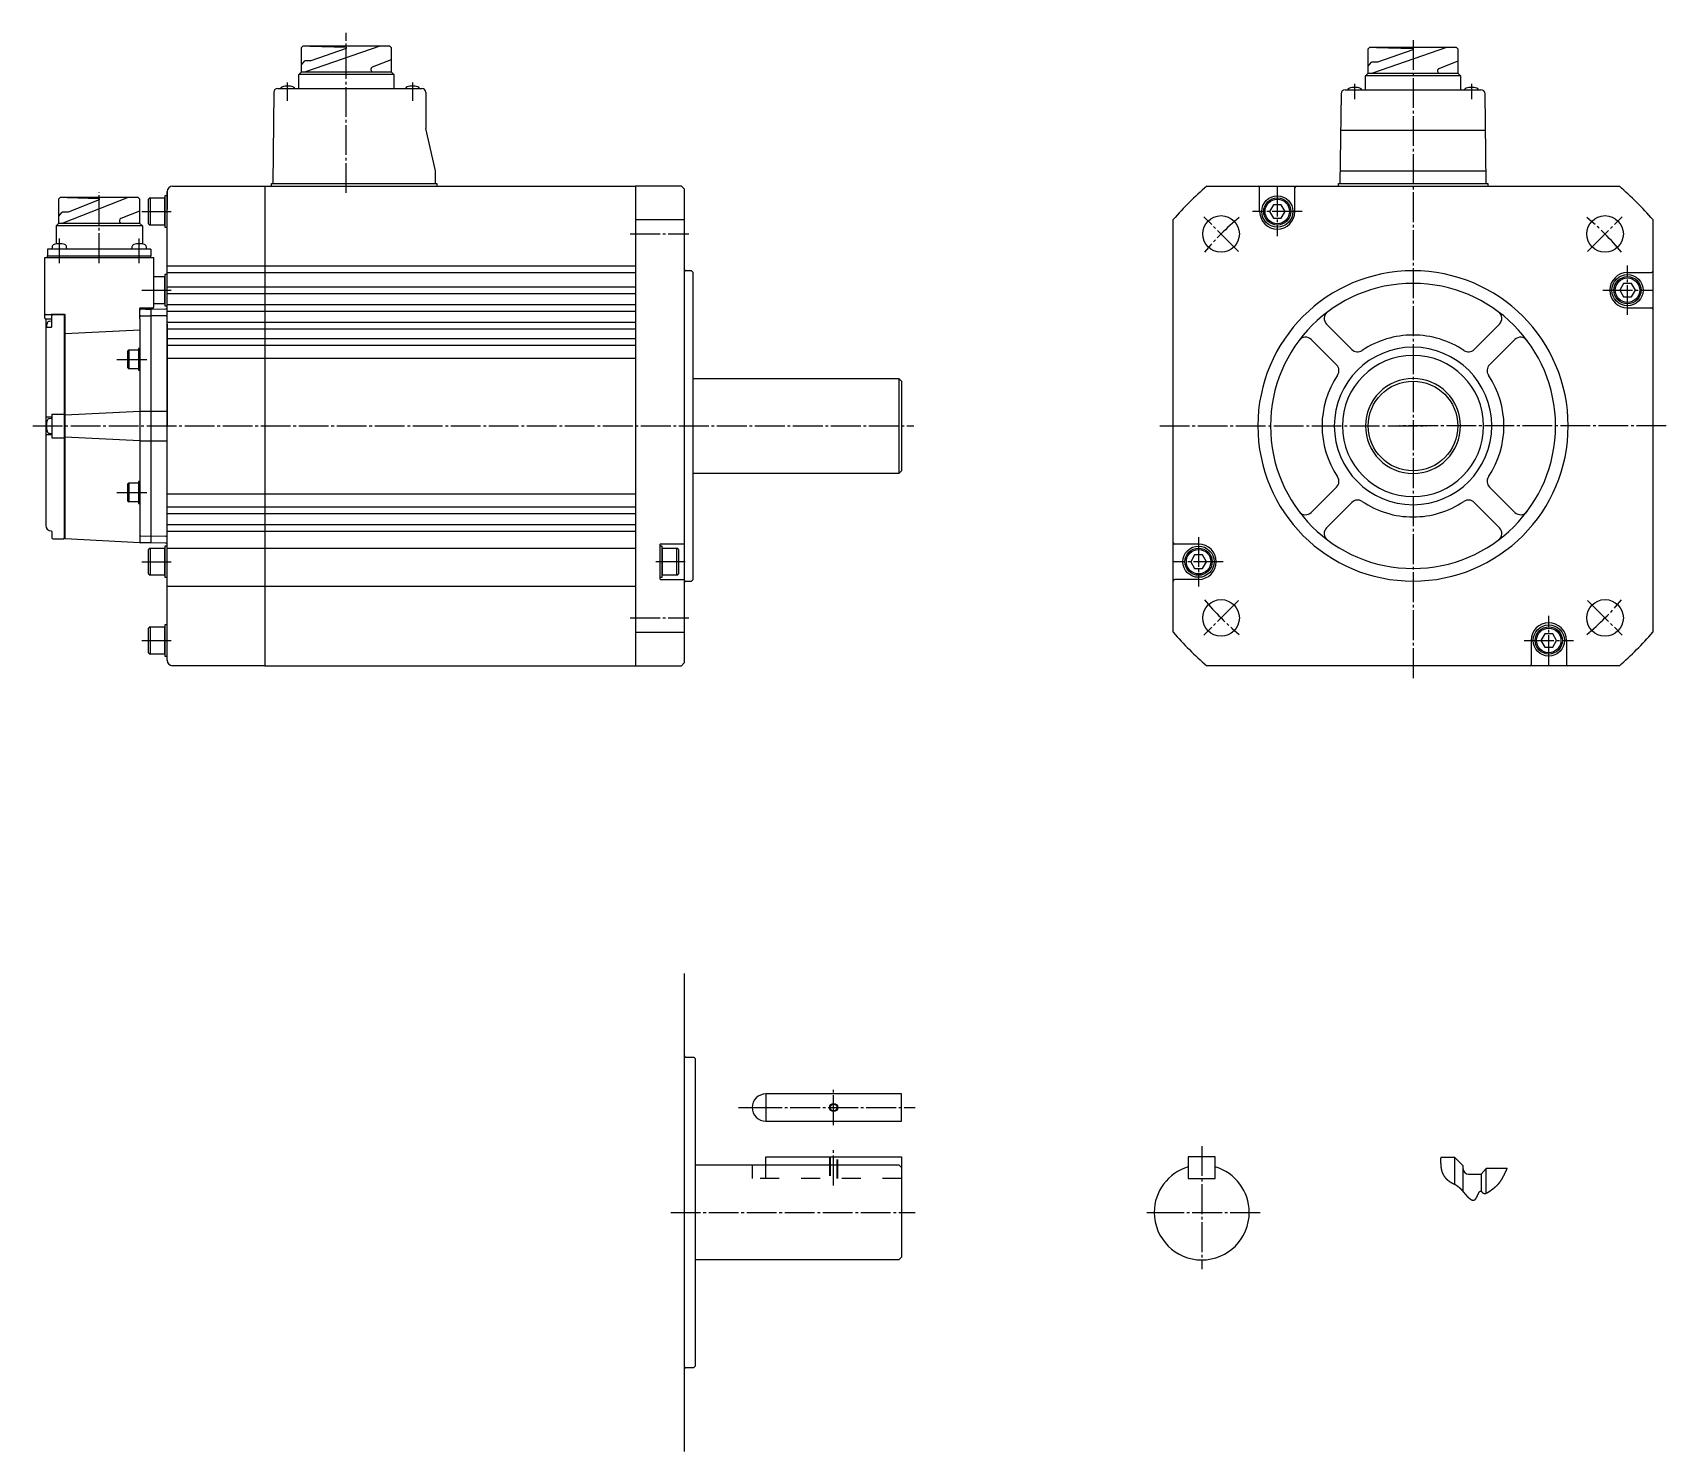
# Model space of a CAD drawing. Extents: x -435 to 485, y -233 to 290.
# Drawn here: x -117 to 485, y -233 to 290 of the extents above; entities that cross this region are included whole.
import ezdxf

# ---------------------------------------------------------------- set-up
doc = ezdxf.new("R2010")
doc.units = 0
doc.linetypes.add('DASH_CENTER', pattern=[14, 11, -1, 1, -1])
doc.linetypes.add('DASHED', pattern=[15, 7, -8])
doc.layers.get('0').update_dxf_attribs({"linetype": 'CONTINUOUS'})

msp = doc.modelspace()

# ---------------------------------------------------------------- linework, layer by layer
at = {"color": 1, "linetype": 'DASH_CENTER'}
for p, q in [((-1.7, 230.87), (-1.7, 289.92)), ((391.21, 287.18), (391.21, 51.77)), ((-23.3, 264.85), (-23.3, 271.61)), ((22.7, 271.61), (22.7, 264.85)), ((369.72, 265.37), (369.72, 271.11)), ((412.72, 271.11), (412.72, 265.37)), ((-92.7, 205.07), (-92.7, 231.21)), ((341.22, 233.17), (341.22, 214.97)), ((-77.01, 224.07), (-66.21, 224.07)), ((350.32, 224.07), (332.12, 224.07)), ((326.96, 209.32), (314.14, 222.14)), ((455.47, 209.32), (468.29, 222.14)), ((-107.38, 205.07), (-107.38, 214.16)), ((-78.02, 205.07), (-78.02, 214.16)), ((102.86, 215.78), (124.42, 215.78)), ((470.21, 185.97), (470.21, 204.17)), ((-77.01, 195.07), (-66.21, 195.07)), ((461.11, 195.07), (479.31, 195.07)), ((-86.2, 169.57), (-74.7, 169.57)), ((-117.22, 145.07), (207.39, 145.07)), ((-112.95, 145.07), (-109.09, 145.07)), ((297.92, 145.07), (396.22, 145.07)), ((484.51, 145.07), (386.21, 145.07)), ((-86.2, 120.57), (-74.7, 120.57)), ((312.22, 104.17), (312.22, 85.97)), ((-77.01, 95.07), (-66.21, 95.07)), ((123.1, 95.07), (112.3, 95.07)), ((321.32, 95.07), (303.12, 95.07)), ((326.96, 80.82), (314.14, 67.99)), ((455.47, 80.82), (468.29, 67.99)), ((102.86, 74.36), (124.42, 74.36)), ((441.21, 56.97), (441.21, 75.17)), ((-77.01, 66.07), (-66.21, 66.07)), ((432.11, 66.07), (450.31, 66.07)), ((177.8, -112.4), (177.8, -99.3)), ((142.8, -105.96), (147.8, -105.96)), ((147.8, -105.96), (207.8, -105.96)), ((313.39, -120.17), (313.39, -162.08)), ((177.8, -134.68), (177.8, -121.58)), ((117.8, -144.58), (207.8, -144.58)), ((293.14, -144.58), (295.89, -144.58)), ((295.89, -144.58), (330.89, -144.58)), ((330.89, -144.58), (334.95, -144.58)), ((313.39, -162.08), (313.39, -165.43))]:
    msp.add_line(p, q, dxfattribs=at)
at = {"color": 7, "linetype": 'CONTINUOUS'}
for p, q in [((-18.2, 284.41), (-17.7, 284.91)), ((-18.2, 275.47), (-18.2, 284.41)), ((14.29, 284.92), (-17.7, 284.92)), ((10.63, 284.91), (-16.68, 275.47)), ((-15.17, 284.91), (-1.76, 284.53)), ((-1.76, 284.05), (-14.76, 279.57)), ((-1.76, 284.53), (-1.76, 284.05)), ((14.79, 284.41), (14.29, 284.91)), ((14.79, 284.41), (14.79, 275.47)), ((374.72, 283.92), (375.22, 284.42)), ((374.72, 274.98), (374.72, 283.92)), ((407.21, 284.42), (375.22, 284.42)), ((407.21, 284.42), (375.23, 284.42)), ((403.54, 284.42), (376.24, 274.98)), ((377.74, 284.42), (391.16, 284.03)), ((391.16, 283.56), (378.15, 279.07)), ((391.16, 284.03), (391.16, 283.56)), ((407.71, 283.92), (407.21, 284.42)), ((407.71, 283.92), (407.71, 274.98)), ((-18.2, 278.07), (-16.94, 279.57)), ((-14.76, 279.57), (-16.94, 279.57)), ((14.79, 279.89), (7.83, 277.16)), ((374.72, 277.57), (375.97, 279.07)), ((378.15, 279.07), (375.97, 279.07)), ((407.71, 279.4), (400.75, 276.66)), ((-19.23, 269.37), (-19.2, 274.47)), ((-19.2, 274.47), (-18.2, 275.47)), ((15.79, 274.47), (-19.2, 274.47)), ((-18.2, 275.47), (8.11, 275.47)), ((7.36, 276.46), (7.36, 276.22)), ((8.11, 275.47), (14.79, 275.47)), ((14.79, 275.47), (15.79, 274.47)), ((14.79, 275.47), (15.79, 274.47)), ((15.79, 274.47), (15.83, 269.37)), ((373.69, 268.87), (373.72, 273.98)), ((373.72, 273.98), (374.72, 274.98)), ((408.71, 273.98), (373.72, 273.98)), ((374.72, 274.98), (401.03, 274.98)), ((400.28, 275.97), (400.28, 275.73)), ((401.03, 274.98), (407.71, 274.98)), ((407.71, 274.98), (408.71, 273.98)), ((407.71, 274.98), (408.71, 273.98)), ((408.71, 273.98), (408.74, 268.87)), ((-28.42, 267.89), (-28.8, 234.37)), ((-26.92, 269.37), (-1.7, 269.37)), ((-1.7, 269.37), (26.1, 269.37)), ((27.6, 267.87), (27.6, 254.57)), ((364.69, 267.39), (364.22, 234.37)), ((366.19, 268.87), (391.21, 268.87)), ((391.21, 268.87), (416.24, 268.87)), ((418.21, 234.37), (417.74, 267.39)), ((31.1, 239.07), (27.6, 254.57)), ((364.5, 254.07), (391.21, 254.07)), ((391.21, 254.07), (417.93, 254.07)), ((31.1, 234.37), (31.1, 239.07)), ((364.29, 239.07), (391.21, 239.07)), ((391.21, 239.07), (418.14, 239.07)), ((-107.58, 228.71), (-107.08, 229.21)), ((-107.58, 219.77), (-107.58, 228.71)), ((-92.7, 229.21), (-107.08, 229.21)), ((-82, 229.21), (-106.06, 219.77)), ((-104.55, 229.21), (-92.7, 228.82)), ((-78.33, 229.21), (-92.7, 229.21)), ((-92.7, 228.82), (-92.7, 228.35)), ((-92.7, 228.35), (-92.7, 228.82)), ((-78.33, 229.21), (-77.83, 228.71)), ((-77.83, 228.71), (-77.83, 219.77)), ((-74, 229.07), (-74.5, 228.57)), ((-74, 229.07), (-74, 219.07)), ((-74, 229.07), (-68.5, 229.07)), ((-68.5, 229.82), (-68.5, 218.32)), ((-67.7, 229.82), (-68.5, 229.82)), ((-68.5, 224.07), (-68.5, 229.07)), ((-67.7, 145.07), (-67.7, 231.37)), ((-67.7, 231.37), (-67.7, 224.74)), ((-65.7, 233.37), (-31.7, 233.37)), ((-31.7, 233.37), (-31.7, 56.77)), ((-31.7, 233.37), (104.8, 233.37)), ((-29.3, 233.37), (-29.3, 234.37)), ((-29.26, 234.37), (31.6, 234.37)), ((31.6, 234.37), (31.6, 233.37)), ((31.6, 234.37), (31.6, 233.37)), ((121.8, 233.37), (104.8, 233.37)), ((104.8, 233.37), (104.8, 56.77)), ((122.8, 232.37), (121.8, 233.37)), ((122.8, 232.37), (122.8, 145.07)), ((122.8, 232.37), (122.8, 225.17)), ((315.22, 233.37), (391.21, 233.37)), ((334.72, 224.07), (334.72, 232.87)), ((347.72, 224.07), (347.72, 232.87)), ((363.72, 234.37), (391.21, 234.37)), ((363.72, 233.37), (363.72, 234.37)), ((391.21, 233.37), (467.21, 233.37)), ((391.21, 234.37), (418.72, 234.37)), ((418.72, 234.37), (418.72, 233.37)), ((-107.58, 222.36), (-106.32, 223.86)), ((-104.14, 223.86), (-106.32, 223.86)), ((-92.7, 228.35), (-104.14, 223.86)), ((-77.83, 224.19), (-84.79, 221.45)), ((-74.5, 219.57), (-74.5, 228.57)), ((-68.5, 219.07), (-68.5, 224.07)), ((339.77, 226.57), (338.33, 224.07)), ((338.33, 224.07), (339.77, 221.57)), ((342.66, 226.57), (339.77, 226.57)), ((344.1, 224.07), (342.66, 226.57)), ((342.66, 221.57), (344.1, 224.07)), ((-108.58, 218.77), (-107.58, 219.77)), ((-92.7, 218.77), (-108.58, 218.77)), ((-108.58, 218.77), (-108.58, 212.05)), ((-107.58, 219.77), (-92.7, 219.77)), ((-92.7, 219.77), (-77.83, 219.77)), ((-76.83, 218.77), (-92.7, 218.77)), ((-85.27, 220.76), (-85.27, 220.52)), ((-77.83, 219.77), (-76.83, 218.77)), ((-76.83, 218.77), (-76.83, 212.05)), ((-74.5, 219.57), (-74, 219.07)), ((-68.5, 219.07), (-74, 219.07)), ((-68.5, 218.32), (-67.7, 218.32)), ((104.8, 221.06), (122.8, 221.06)), ((302.92, 69.07), (302.92, 221.06)), ((339.77, 221.57), (342.66, 221.57)), ((479.51, 221.06), (479.51, 69.07)), ((-110.06, 211), (-110.13, 210.16)), ((-104.63, 210.16), (-104.71, 211)), ((-80.7, 211), (-80.77, 210.16)), ((-75.27, 210.16), (-75.35, 211)), ((-112.7, 207.07), (-72.7, 207.07)), ((-112.7, 186.34), (-112.7, 207.07)), ((-111.75, 210.16), (-111.75, 207.77)), ((-73.65, 210.16), (-111.75, 210.16)), ((-111.75, 207.77), (-73.65, 207.77)), ((-111.7, 207.07), (-111.7, 207.77)), ((-73.7, 207.07), (-73.7, 207.77)), ((-73.65, 210.16), (-73.65, 207.77)), ((-72.7, 207.07), (-72.7, 188.77)), ((-72.7, 200.07), (-68.5, 200.07)), ((-67.7, 200.82), (-68.5, 200.82)), ((-68.5, 200.82), (-68.5, 189.32)), ((-68.5, 195.07), (-68.5, 200.07)), ((-67.7, 204.07), (104.8, 204.07)), ((-67.7, 201.57), (104.8, 201.57)), ((125.5, 202.22), (123.3, 202.22)), ((126, 201.72), (125.5, 202.22)), ((126, 201.72), (126, 197.57)), ((470.21, 201.57), (479.01, 201.57)), ((-68.5, 190.07), (-68.5, 195.07)), ((-67.7, 196.32), (104.8, 196.32)), ((-67.7, 193.82), (104.8, 193.82)), ((126, 197.57), (126, 88.42)), ((468.77, 197.57), (467.33, 195.07)), ((467.33, 195.07), (468.77, 192.57)), ((471.66, 197.57), (468.77, 197.57)), ((468.77, 192.57), (471.66, 192.57)), ((473.1, 195.07), (471.66, 197.57)), ((471.66, 192.57), (473.1, 195.07)), ((-77.9, 188.07), (-77.9, 184.77)), ((-77.7, 184.57), (-77.7, 187.77)), ((-77.4, 188.57), (-72.9, 188.57)), ((-75.7, 188.1), (-77.4, 188.07)), ((-75.7, 188.1), (-73.7, 188.07)), ((-73.7, 188.08), (-68.19, 188.17)), ((-73.7, 188.08), (-73.7, 102.06)), ((-68.5, 190.07), (-72.7, 190.07)), ((-68.5, 189.32), (-67.7, 189.32)), ((-67.7, 189.82), (104.8, 189.82)), ((-67.7, 101.46), (-67.7, 188.67)), ((-67.7, 187.32), (104.8, 187.32)), ((470.21, 188.57), (479.01, 188.57)), ((-112.7, 184.77), (-112.7, 186.34)), ((-112.5, 186.14), (-105.4, 186.14)), ((-112.5, 184.57), (-110.26, 184.57)), ((-112.4, 184.31), (-112.4, 181.19)), ((-112.4, 181.19), (-112.4, 179.39)), ((-112.2, 184.51), (-110.4, 184.51)), ((-110.4, 181.39), (-112.2, 181.39)), ((-110.2, 183.66), (-111.05, 183.59)), ((-105.6, 186.14), (-110.4, 186.14)), ((-110.4, 184.51), (-110.4, 184.51)), ((-110.4, 181.39), (-110.4, 181.39)), ((-110.2, 184.71), (-110.2, 185.64)), ((-110.2, 181.59), (-110.2, 184.71)), ((-105.6, 186.14), (-105.6, 103.87)), ((-105.2, 103.47), (-105.2, 185.94)), ((-105.2, 179.13), (-77.7, 180.53)), ((-77.7, 184.57), (-77.7, 102.07)), ((-77.41, 185.57), (-75.7, 185.6)), ((-75.7, 185.6), (-73.7, 185.57)), ((-68.19, 185.67), (-73.7, 185.58)), ((-67.7, 183.32), (104.8, 183.32)), ((-67.7, 182.57), (-67.7, 145.07)), ((-67.7, 180.82), (104.8, 180.82)), ((368.71, 173.23), (359.39, 182.55)), ((423.03, 182.54), (413.72, 173.23)), ((-112.4, 179.39), (-112.4, 148.52)), ((-67.7, 177.32), (104.8, 177.32)), ((-67.7, 174.82), (104.8, 174.82)), ((363.06, 167.57), (353.74, 176.89)), ((419.37, 167.57), (428.71, 176.9)), ((-81.85, 173.07), (-82.2, 172.72)), ((-82.2, 166.42), (-82.2, 172.72)), ((-81.85, 173.07), (-78.2, 173.07)), ((-81.85, 173.07), (-81.85, 166.07)), ((-77.7, 173.57), (-78.2, 173.57)), ((-78.2, 173.57), (-78.2, 165.57)), ((-67.7, 170.07), (104.8, 170.07)), ((-82.2, 166.42), (-81.85, 166.07)), ((-78.2, 166.07), (-81.85, 166.07)), ((-78.2, 165.57), (-77.7, 165.57)), ((126, 162.57), (137.8, 162.57)), ((137.8, 162.57), (201.8, 162.57)), ((202.8, 161.57), (201.8, 162.57)), ((201.8, 162.57), (201.8, 127.57)), ((202.8, 161.57), (202.8, 157.57)), ((202.8, 157.57), (202.8, 145.07)), ((-105.2, 149.17), (-77.7, 150.57)), ((-77.7, 150.57), (-73.7, 150.57)), ((-73.7, 150.57), (-67.7, 150.57)), ((-112.4, 148.32), (-112.4, 141.82)), ((-110.4, 148.32), (-112.2, 148.32)), ((-110.2, 147.82), (-111.05, 147.75)), ((-110.4, 148.32), (-110.44, 148.32)), ((-110.2, 149.47), (-105.6, 149.47)), ((-110.2, 149.47), (-110.2, 140.67)), ((-67.7, 58.77), (-67.7, 145.07)), ((122.8, 145.07), (122.8, 57.77)), ((202.8, 145.07), (202.8, 132.57)), ((-112.4, 141.62), (-112.4, 108.4)), ((-110.44, 141.81), (-112.2, 141.82)), ((-111.05, 142.4), (-110.2, 142.32)), ((-110.44, 141.81), (-110.4, 141.81)), ((-110.2, 140.67), (-105.6, 140.67)), ((-77.7, 139.57), (-105.2, 140.96)), ((-77.7, 139.57), (-73.7, 139.57)), ((-73.7, 139.57), (-67.7, 139.57)), ((202.8, 132.57), (202.8, 128.57)), ((137.8, 127.57), (126, 127.57)), ((201.8, 127.57), (137.8, 127.57)), ((201.8, 127.57), (202.8, 128.57)), ((-81.85, 124.07), (-82.2, 123.72)), ((-82.2, 117.42), (-82.2, 123.72)), ((-81.85, 124.07), (-81.85, 117.07)), ((-81.85, 124.07), (-78.2, 124.07)), ((-78.2, 124.57), (-78.2, 116.57)), ((-77.7, 124.57), (-78.2, 124.57)), ((363.06, 122.57), (353.72, 113.23)), ((419.37, 122.57), (428.69, 113.25)), ((-82.2, 117.42), (-81.85, 117.07)), ((-78.2, 117.07), (-81.85, 117.07)), ((-78.2, 116.57), (-77.7, 116.57)), ((-67.7, 120.07), (104.8, 120.07)), ((-67.7, 115.32), (104.8, 115.32)), ((359.4, 107.6), (368.71, 116.91)), ((413.72, 116.91), (423.04, 107.59)), ((-67.7, 112.82), (104.8, 112.82)), ((-67.7, 108.82), (104.8, 108.82)), ((-110.4, 106.4), (-110.44, 106.4)), ((-110.2, 106.2), (-110.2, 103.97)), ((-109.7, 103.47), (-105.6, 103.47)), ((-105.6, 103.47), (-105.6, 103.87)), ((-105.6, 103.87), (-105.2, 103.87)), ((-105.6, 103.47), (-105.6, 103.87)), ((-77.7, 102.07), (-105.2, 103.47)), ((-77.41, 104.56), (-75.7, 104.53)), ((-75.7, 104.53), (-73.7, 104.57)), ((-73.7, 104.56), (-68.19, 104.46)), ((-67.7, 106.32), (104.8, 106.32)), ((-75.7, 102.03), (-77.41, 102.06)), ((-73.7, 102.07), (-75.7, 102.03)), ((-74, 100.07), (-74.5, 99.57)), ((-74.5, 90.57), (-74.5, 99.57)), ((-74, 100.07), (-68.5, 100.07)), ((-74, 100.07), (-74, 90.07)), ((-68.19, 101.96), (-73.7, 102.06)), ((-67.7, 100.82), (-68.5, 100.82)), ((-68.5, 100.82), (-68.5, 89.32)), ((-68.5, 95.07), (-68.5, 100.07)), ((-67.7, 100.07), (104.8, 100.07)), ((113.8, 101.37), (113.8, 88.77)), ((114.6, 100.82), (113.8, 100.82)), ((122.8, 101.57), (114, 101.57)), ((114.6, 89.32), (114.6, 100.82)), ((114.6, 100.07), (120.1, 100.07)), ((114.6, 100.07), (114.6, 95.07)), ((120.6, 99.57), (120.1, 100.07)), ((120.1, 90.07), (120.1, 100.07)), ((120.6, 99.57), (120.6, 90.57)), ((312.22, 101.57), (303.42, 101.57)), ((310.77, 97.57), (309.33, 95.07)), ((313.66, 97.57), (310.77, 97.57)), ((315.1, 95.07), (313.66, 97.57)), ((-74.5, 90.57), (-74, 90.07)), ((-68.5, 90.07), (-68.5, 95.07)), ((114.6, 95.07), (114.6, 90.07)), ((120.1, 90.07), (120.6, 90.57)), ((309.33, 95.07), (310.77, 92.57)), ((310.77, 92.57), (313.66, 92.57)), ((313.66, 92.57), (315.1, 95.07)), ((-68.5, 90.07), (-74, 90.07)), ((-68.5, 89.32), (-67.7, 89.32)), ((-67.7, 86.07), (104.8, 86.07)), ((113.8, 89.32), (114.6, 89.32)), ((114, 88.57), (122.8, 88.57)), ((120.1, 90.07), (114.6, 90.07)), ((123.3, 87.92), (125.5, 87.92)), ((125.5, 87.92), (126, 88.42)), ((312.22, 88.57), (303.42, 88.57)), ((-74, 71.07), (-74.5, 70.57)), ((-74.5, 61.57), (-74.5, 70.57)), ((-74, 71.07), (-74, 61.07)), ((-74, 71.07), (-68.5, 71.07)), ((-68.5, 71.82), (-68.5, 60.32)), ((-67.7, 71.82), (-68.5, 71.82)), ((-68.5, 66.07), (-68.5, 71.07)), ((104.8, 69.07), (122.8, 69.07)), ((439.77, 68.57), (438.33, 66.07)), ((442.66, 68.57), (439.77, 68.57)), ((444.1, 66.07), (442.66, 68.57)), ((-74.5, 61.57), (-74, 61.07)), ((-68.5, 61.07), (-74, 61.07)), ((-68.5, 61.07), (-68.5, 66.07)), ((-68.5, 60.32), (-67.7, 60.32)), ((122.8, 64.96), (122.8, 57.77)), ((434.71, 66.07), (434.71, 57.27)), ((438.33, 66.07), (439.77, 63.57)), ((439.77, 63.57), (442.66, 63.57)), ((442.66, 63.57), (444.1, 66.07)), ((447.71, 66.07), (447.71, 57.27)), ((-31.7, 56.77), (-65.7, 56.77)), ((-31.7, 56.77), (104.8, 56.77)), ((104.8, 56.77), (121.8, 56.77)), ((121.8, 56.77), (122.8, 57.77)), ((391.21, 56.77), (315.22, 56.77)), ((467.21, 56.77), (391.21, 56.77)), ((418.21, 56.77), (391.21, 56.77)), ((122.8, -56.58), (122.8, -86.93)), ((122.8, -86.93), (122.8, -202.23)), ((123.3, -87.43), (126.3, -87.43)), ((126.8, -87.93), (126.3, -87.43)), ((126.8, -87.93), (126.8, -127.08)), ((152.8, -100.96), (152.8, -110.96)), ((202.8, -100.96), (152.8, -100.96)), ((202.8, -110.96), (202.8, -100.96)), ((152.8, -110.96), (202.8, -110.96)), ((152.8, -124.08), (176.3, -124.08)), ((152.8, -127.08), (152.8, -124.08)), ((176.3, -124.08), (176.55, -124.08)), ((176.55, -124.08), (179.05, -124.08)), ((179.05, -124.08), (179.3, -124.08)), ((179.3, -124.08), (202.8, -124.08)), ((202.8, -124.08), (202.8, -128.29)), ((308.39, -124.08), (308.39, -127.8)), ((318.39, -124.08), (308.39, -124.08)), ((318.39, -127.8), (318.39, -124.08)), ((406.57, -124.41), (401.4, -124.41)), ((406.57, -124.41), (409.69, -127.41)), ((406.57, -134.21), (406.57, -124.41)), ((126.8, -127.08), (147.8, -127.08)), ((126.8, -127.08), (126.8, -162.08)), ((147.8, -127.08), (152.8, -127.08)), ((152.8, -127.08), (201.8, -127.08)), ((201.8, -127.08), (202.8, -128.08)), ((202.8, -128.08), (202.8, -128.29)), ((202.8, -128.29), (202.8, -132.08)), ((202.8, -132.08), (202.8, -161.08)), ((308.39, -127.8), (308.39, -132.08)), ((308.39, -132.08), (318.39, -132.08)), ((318.39, -132.08), (318.39, -127.8)), ((409.69, -136.95), (409.69, -127.41)), ((411.69, -130.48), (416.34, -130.48)), ((416.34, -130.48), (418.2, -128.44)), ((416.34, -130.48), (416.34, -136.8)), ((425.87, -128.44), (418.2, -128.44)), ((418.2, -137.48), (418.2, -128.44)), ((201.8, -162.08), (126.8, -162.08)), ((126.8, -162.08), (126.8, -201.23)), ((202.8, -161.08), (201.8, -162.08)), ((122.8, -202.23), (122.8, -232.58)), ((123.3, -201.73), (126.3, -201.73)), ((126.8, -201.23), (126.3, -201.73))]:
    msp.add_line(p, q, dxfattribs=at)
at = {"color": 2, "linetype": 'DASHED'}
for p, q in [((176.3, -124.08), (176.3, -132.08)), ((179.3, -132.08), (179.3, -124.08)), ((147.8, -127.08), (147.8, -132.08)), ((202.8, -132.08), (147.8, -132.08))]:
    msp.add_line(p, q, dxfattribs=at)
at = {"color": 7, "linetype": 'DASHED'}
for p, q in [((176.55, -124.08), (176.55, -132.08)), ((179.05, -132.08), (179.05, -124.08)), ((152.8, -132.08), (152.8, -127.08))]:
    msp.add_line(p, q, dxfattribs=at)
at = {"color": 2}
msp.add_polyline3d([(401.4, -124.41, 0), (401.4, -124.45, 0), (401.4, -124.49, 0), (401.4, -124.53, 0), (401.4, -124.57, 0), (401.39, -124.61, 0), (401.39, -124.65, 0), (401.39, -124.69, 0), (401.39, -124.73, 0), (401.39, -124.77, 0), (401.39, -124.81, 0), (401.39, -124.85, 0), (401.39, -124.89, 0), (401.39, -124.93, 0), (401.39, -124.97, 0), (401.39, -125.01, 0), (401.39, -125.05, 0), (401.39, -125.09, 0), (401.39, -125.14, 0), (401.39, -125.17, 0), (401.39, -125.22, 0), (401.38, -125.26, 0), (401.38, -125.3, 0), (401.38, -125.34, 0), (401.38, -125.38, 0), (401.38, -125.42, 0), (401.38, -125.46, 0), (401.38, -125.5, 0), (401.38, -125.54, 0), (401.38, -125.58, 0), (401.38, -125.62, 0), (401.38, -125.66, 0), (401.38, -125.7, 0), (401.38, -125.74, 0), (401.38, -125.78, 0), (401.38, -125.82, 0), (401.38, -125.86, 0), (401.38, -125.9, 0), (401.38, -125.94, 0), (401.38, -125.99, 0), (401.38, -126.03, 0), (401.38, -126.07, 0), (401.38, -126.11, 0), (401.39, -126.15, 0), (401.39, -126.19, 0), (401.39, -126.23, 0), (401.39, -126.27, 0), (401.39, -126.31, 0), (401.39, -126.35, 0), (401.39, -126.39, 0), (401.39, -126.43, 0), (401.39, -126.47, 0), (401.39, -126.51, 0), (401.39, -126.55, 0), (401.4, -126.59, 0), (401.4, -126.63, 0), (401.4, -126.67, 0), (401.4, -126.72, 0), (401.4, -126.75, 0), (401.4, -126.8, 0), (401.41, -126.84, 0), (401.41, -126.88, 0), (401.41, -126.92, 0), (401.41, -126.96, 0), (401.41, -127, 0), (401.42, -127.04, 0), (401.42, -127.08, 0), (401.42, -127.12, 0), (401.42, -127.16, 0), (401.43, -127.2, 0), (401.43, -127.24, 0), (401.43, -127.28, 0), (401.44, -127.32, 0), (401.44, -127.36, 0), (401.44, -127.4, 0), (401.44, -127.44, 0), (401.45, -127.48, 0), (401.45, -127.52, 0), (401.46, -127.56, 0), (401.46, -127.61, 0), (401.46, -127.64, 0), (401.47, -127.69, 0), (401.47, -127.73, 0), (401.48, -127.77, 0), (401.48, -127.81, 0), (401.49, -127.85, 0), (401.49, -127.89, 0), (401.5, -127.93, 0), (401.5, -127.97, 0), (401.51, -128.01, 0), (401.51, -128.05, 0), (401.52, -128.09, 0), (401.52, -128.13, 0), (401.53, -128.17, 0), (401.54, -128.21, 0), (401.54, -128.25, 0), (401.55, -128.29, 0), (401.55, -128.33, 0), (401.56, -128.37, 0), (401.57, -128.41, 0), (401.57, -128.45, 0), (401.58, -128.49, 0), (401.59, -128.53, 0), (401.6, -128.57, 0), (401.61, -128.61, 0), (401.61, -128.65, 0), (401.62, -128.69, 0), (401.63, -128.73, 0), (401.64, -128.77, 0), (401.65, -128.81, 0), (401.65, -128.85, 0), (401.66, -128.89, 0), (401.67, -128.93, 0), (401.68, -128.97, 0), (401.69, -129, 0), (401.7, -129.04, 0), (401.71, -129.08, 0), (401.72, -129.12, 0), (401.73, -129.16, 0), (401.74, -129.2, 0), (401.75, -129.24, 0), (401.76, -129.28, 0), (401.78, -129.32, 0), (401.79, -129.36, 0), (401.8, -129.4, 0), (401.81, -129.44, 0), (401.82, -129.48, 0), (401.83, -129.51, 0), (401.85, -129.55, 0), (401.86, -129.59, 0), (401.87, -129.63, 0), (401.88, -129.67, 0), (401.9, -129.71, 0), (401.91, -129.75, 0), (401.93, -129.78, 0), (401.94, -129.82, 0), (401.95, -129.86, 0), (401.97, -129.9, 0), (401.98, -129.94, 0), (402, -129.97, 0), (402.01, -130.01, 0), (402.03, -130.05, 0), (402.04, -130.09, 0), (402.06, -130.12, 0), (402.07, -130.16, 0), (402.09, -130.2, 0), (402.11, -130.24, 0), (402.12, -130.27, 0), (402.14, -130.31, 0), (402.16, -130.35, 0), (402.18, -130.38, 0), (402.19, -130.42, 0), (402.21, -130.46, 0), (402.23, -130.49, 0), (402.25, -130.53, 0), (402.27, -130.56, 0), (402.29, -130.6, 0), (402.3, -130.64, 0), (402.32, -130.67, 0), (402.34, -130.71, 0), (402.36, -130.74, 0), (402.38, -130.78, 0), (402.4, -130.81, 0), (402.42, -130.85, 0), (402.44, -130.88, 0), (402.46, -130.92, 0), (402.49, -130.95, 0), (402.51, -130.99, 0), (402.53, -131.02, 0), (402.55, -131.06, 0), (402.57, -131.09, 0), (402.6, -131.12, 0), (402.62, -131.16, 0), (402.64, -131.19, 0), (402.66, -131.23, 0), (402.69, -131.26, 0), (402.71, -131.29, 0), (402.73, -131.33, 0), (402.76, -131.36, 0), (402.78, -131.39, 0), (402.81, -131.42, 0), (402.83, -131.46, 0), (402.85, -131.49, 0), (402.88, -131.52, 0), (402.9, -131.55, 0), (402.93, -131.59, 0), (402.95, -131.62, 0), (402.98, -131.65, 0), (403, -131.68, 0), (403.03, -131.71, 0), (403.06, -131.75, 0), (403.08, -131.78, 0), (403.11, -131.81, 0), (403.13, -131.84, 0), (403.16, -131.87, 0), (403.19, -131.9, 0), (403.22, -131.93, 0), (403.24, -131.96, 0), (403.27, -131.99, 0), (403.3, -132.02, 0), (403.33, -132.05, 0), (403.35, -132.08, 0), (403.38, -132.11, 0), (403.41, -132.14, 0), (403.44, -132.17, 0), (403.47, -132.2, 0), (403.5, -132.23, 0), (403.52, -132.25, 0), (403.55, -132.28, 0), (403.58, -132.31, 0), (403.61, -132.34, 0), (403.64, -132.37, 0), (403.67, -132.4, 0), (403.7, -132.43, 0), (403.73, -132.45, 0), (403.76, -132.48, 0), (403.79, -132.51, 0), (403.82, -132.53, 0), (403.85, -132.56, 0), (403.88, -132.59, 0), (403.91, -132.62, 0), (403.94, -132.64, 0), (403.97, -132.67, 0), (404, -132.69, 0), (404.04, -132.72, 0), (404.07, -132.75, 0), (404.1, -132.77, 0), (404.13, -132.8, 0), (404.16, -132.82, 0), (404.19, -132.85, 0), (404.23, -132.88, 0), (404.26, -132.9, 0), (404.29, -132.93, 0), (404.32, -132.95, 0), (404.36, -132.97, 0), (404.39, -133, 0), (404.42, -133.02, 0), (404.45, -133.05, 0), (404.49, -133.07, 0), (404.52, -133.09, 0), (404.55, -133.12, 0), (404.59, -133.14, 0), (404.62, -133.16, 0), (404.65, -133.19, 0), (404.69, -133.21, 0), (404.72, -133.23, 0), (404.75, -133.25, 0), (404.79, -133.28, 0), (404.82, -133.3, 0), (404.86, -133.32, 0), (404.89, -133.34, 0), (404.93, -133.36, 0), (404.96, -133.38, 0), (404.99, -133.41, 0), (405.03, -133.43, 0), (405.06, -133.45, 0), (405.1, -133.47, 0), (405.13, -133.49, 0), (405.17, -133.51, 0), (405.2, -133.53, 0), (405.24, -133.55, 0), (405.27, -133.57, 0), (405.31, -133.59, 0), (405.35, -133.6, 0), (405.38, -133.62, 0), (405.42, -133.64, 0), (405.45, -133.66, 0), (405.49, -133.68, 0), (405.53, -133.7, 0), (405.56, -133.72, 0), (405.6, -133.74, 0), (405.63, -133.75, 0), (405.67, -133.77, 0), (405.71, -133.79, 0), (405.74, -133.81, 0), (405.78, -133.82, 0), (405.82, -133.84, 0), (405.85, -133.86, 0), (405.89, -133.88, 0), (405.93, -133.89, 0), (405.96, -133.91, 0), (406, -133.93, 0), (406.04, -133.95, 0), (406.07, -133.96, 0), (406.11, -133.98, 0), (406.15, -134, 0), (406.18, -134.02, 0), (406.22, -134.03, 0), (406.26, -134.05, 0), (406.29, -134.07, 0), (406.33, -134.09, 0), (406.37, -134.1, 0), (406.4, -134.12, 0), (406.44, -134.14, 0), (406.47, -134.16, 0), (406.51, -134.18, 0), (406.55, -134.2, 0), (406.58, -134.22, 0), (406.62, -134.23, 0), (406.65, -134.25, 0), (406.69, -134.27, 0), (406.72, -134.29, 0), (406.76, -134.31, 0), (406.79, -134.33, 0), (406.83, -134.35, 0), (406.86, -134.37, 0), (406.9, -134.4, 0), (406.93, -134.41, 0), (406.97, -134.44, 0), (407, -134.46, 0), (407.04, -134.48, 0), (407.07, -134.5, 0), (407.11, -134.52, 0), (407.14, -134.54, 0), (407.17, -134.57, 0), (407.21, -134.59, 0), (407.24, -134.61, 0), (407.28, -134.63, 0), (407.31, -134.66, 0), (407.34, -134.68, 0), (407.38, -134.7, 0), (407.41, -134.73, 0), (407.44, -134.75, 0), (407.48, -134.78, 0), (407.51, -134.8, 0), (407.54, -134.82, 0), (407.57, -134.85, 0), (407.61, -134.87, 0), (407.64, -134.9, 0), (407.67, -134.92, 0), (407.7, -134.95, 0), (407.73, -134.97, 0), (407.77, -135, 0), (407.8, -135.02, 0), (407.83, -135.05, 0), (407.86, -135.07, 0), (407.89, -135.1, 0), (407.92, -135.12, 0), (407.95, -135.15, 0), (407.99, -135.18, 0), (408.02, -135.2, 0), (408.05, -135.23, 0), (408.08, -135.26, 0), (408.11, -135.28, 0), (408.14, -135.31, 0), (408.17, -135.34, 0), (408.2, -135.36, 0), (408.23, -135.39, 0), (408.26, -135.42, 0), (408.29, -135.45, 0), (408.32, -135.47, 0), (408.35, -135.5, 0), (408.38, -135.53, 0), (408.41, -135.56, 0), (408.44, -135.59, 0), (408.47, -135.61, 0), (408.5, -135.64, 0), (408.52, -135.67, 0), (408.55, -135.7, 0), (408.58, -135.73, 0), (408.61, -135.76, 0), (408.64, -135.78, 0), (408.67, -135.81, 0), (408.7, -135.84, 0), (408.73, -135.87, 0), (408.75, -135.9, 0), (408.78, -135.93, 0), (408.81, -135.96, 0), (408.84, -135.99, 0), (408.87, -136.02, 0), (408.89, -136.05, 0), (408.92, -136.08, 0), (408.95, -136.11, 0), (408.98, -136.14, 0), (409, -136.17, 0), (409.03, -136.2, 0), (409.06, -136.23, 0), (409.08, -136.26, 0), (409.11, -136.29, 0), (409.14, -136.32, 0), (409.17, -136.35, 0), (409.19, -136.38, 0), (409.22, -136.41, 0), (409.25, -136.44, 0), (409.27, -136.47, 0), (409.3, -136.5, 0), (409.33, -136.53, 0), (409.36, -136.56, 0), (409.38, -136.59, 0), (409.41, -136.62, 0), (409.43, -136.65, 0), (409.46, -136.68, 0), (409.49, -136.71, 0), (409.51, -136.74, 0), (409.54, -136.77, 0), (409.57, -136.8, 0), (409.59, -136.83, 0), (409.62, -136.87, 0), (409.65, -136.9, 0), (409.67, -136.93, 0), (409.7, -136.96, 0), (409.73, -136.99, 0), (409.75, -137.02, 0), (409.78, -137.05, 0), (409.8, -137.08, 0), (409.83, -137.11, 0), (409.86, -137.14, 0), (409.88, -137.17, 0), (409.91, -137.21, 0), (409.94, -137.24, 0), (409.96, -137.27, 0), (409.99, -137.3, 0), (410.01, -137.33, 0), (410.04, -137.36, 0), (410.07, -137.39, 0), (410.09, -137.42, 0), (410.12, -137.45, 0), (410.14, -137.48, 0), (410.17, -137.51, 0), (410.2, -137.54, 0), (410.22, -137.57, 0), (410.25, -137.61, 0), (410.27, -137.64, 0), (410.3, -137.67, 0), (410.33, -137.7, 0), (410.35, -137.73, 0), (410.38, -137.76, 0), (410.41, -137.79, 0), (410.43, -137.82, 0), (410.46, -137.85, 0), (410.49, -137.88, 0), (410.51, -137.91, 0), (410.54, -137.94, 0), (410.57, -137.97, 0), (410.59, -138, 0), (410.62, -138.04, 0), (410.65, -138.07, 0), (410.67, -138.1, 0), (410.7, -138.13, 0), (410.73, -138.16, 0), (410.75, -138.19, 0), (410.78, -138.22, 0), (410.81, -138.25, 0), (410.83, -138.28, 0), (410.86, -138.31, 0), (410.89, -138.34, 0), (410.92, -138.37, 0), (410.94, -138.4, 0), (410.97, -138.43, 0), (411, -138.46, 0), (411.03, -138.49, 0), (411.05, -138.52, 0), (411.08, -138.55, 0), (411.11, -138.58, 0), (411.14, -138.61, 0), (411.16, -138.64, 0), (411.19, -138.67, 0), (411.22, -138.7, 0), (411.25, -138.72, 0), (411.28, -138.75, 0), (411.31, -138.78, 0), (411.33, -138.81, 0), (411.36, -138.84, 0), (411.39, -138.87, 0), (411.42, -138.9, 0), (411.45, -138.93, 0), (411.48, -138.96, 0), (411.5, -138.98, 0), (411.53, -139.01, 0), (411.56, -139.04, 0), (411.59, -139.07, 0), (411.62, -139.1, 0), (411.65, -139.12, 0), (411.68, -139.15, 0), (411.71, -139.18, 0), (411.74, -139.21, 0), (411.77, -139.23, 0), (411.8, -139.26, 0), (411.83, -139.29, 0), (411.86, -139.31, 0), (411.89, -139.34, 0), (411.92, -139.37, 0), (411.95, -139.39, 0), (411.98, -139.42, 0), (412.01, -139.44, 0), (412.04, -139.47, 0), (412.07, -139.49, 0), (412.11, -139.52, 0), (412.14, -139.54, 0), (412.17, -139.57, 0), (412.2, -139.59, 0), (412.24, -139.62, 0), (412.27, -139.64, 0), (412.3, -139.66, 0), (412.34, -139.69, 0), (412.37, -139.71, 0), (412.4, -139.73, 0), (412.44, -139.76, 0), (412.48, -139.78, 0), (412.51, -139.8, 0), (412.55, -139.82, 0), (412.58, -139.84, 0), (412.62, -139.87, 0), (412.65, -139.89, 0), (412.69, -139.91, 0), (412.73, -139.93, 0), (412.77, -139.94, 0), (412.8, -139.96, 0), (412.84, -139.98, 0), (412.88, -140, 0), (412.92, -140.01, 0), (412.96, -140.03, 0), (413, -140.04, 0), (413.03, -140.05, 0), (413.07, -140.06, 0), (413.11, -140.07, 0), (413.15, -140.08, 0), (413.19, -140.09, 0), (413.23, -140.09, 0), (413.27, -140.1, 0), (413.31, -140.1, 0), (413.35, -140.1, 0), (413.39, -140.1, 0), (413.43, -140.1, 0), (413.47, -140.09, 0), (413.51, -140.09, 0), (413.55, -140.08, 0), (413.59, -140.07, 0), (413.63, -140.06, 0), (413.67, -140.05, 0), (413.71, -140.03, 0), (413.75, -140.02, 0), (413.79, -140, 0), (413.83, -139.99, 0), (413.86, -139.97, 0), (413.9, -139.95, 0), (413.94, -139.93, 0), (413.97, -139.91, 0), (414.01, -139.88, 0), (414.04, -139.86, 0), (414.08, -139.83, 0), (414.11, -139.81, 0), (414.14, -139.78, 0), (414.17, -139.75, 0), (414.2, -139.73, 0), (414.23, -139.7, 0), (414.26, -139.67, 0), (414.28, -139.64, 0), (414.31, -139.6, 0), (414.33, -139.57, 0), (414.36, -139.54, 0), (414.38, -139.51, 0), (414.41, -139.47, 0), (414.43, -139.44, 0), (414.45, -139.41, 0), (414.47, -139.37, 0), (414.49, -139.34, 0), (414.51, -139.3, 0), (414.53, -139.27, 0), (414.55, -139.23, 0), (414.57, -139.19, 0), (414.59, -139.16, 0), (414.61, -139.12, 0), (414.63, -139.09, 0), (414.65, -139.05, 0), (414.67, -139.01, 0), (414.69, -138.98, 0), (414.7, -138.94, 0), (414.72, -138.9, 0), (414.74, -138.87, 0), (414.76, -138.83, 0), (414.77, -138.79, 0), (414.79, -138.76, 0), (414.81, -138.72, 0), (414.83, -138.68, 0), (414.85, -138.65, 0), (414.86, -138.61, 0), (414.88, -138.57, 0), (414.9, -138.54, 0), (414.92, -138.5, 0), (414.93, -138.47, 0), (414.95, -138.43, 0), (414.97, -138.39, 0), (414.99, -138.36, 0), (415, -138.32, 0), (415.02, -138.28, 0), (415.04, -138.25, 0), (415.06, -138.21, 0), (415.07, -138.18, 0), (415.09, -138.14, 0), (415.11, -138.1, 0), (415.12, -138.07, 0), (415.14, -138.03, 0), (415.16, -138, 0), (415.18, -137.96, 0), (415.2, -137.93, 0), (415.21, -137.89, 0), (415.23, -137.85, 0), (415.25, -137.82, 0), (415.27, -137.78, 0), (415.29, -137.75, 0), (415.3, -137.71, 0), (415.32, -137.67, 0), (415.34, -137.64, 0), (415.36, -137.6, 0), (415.38, -137.56, 0), (415.39, -137.53, 0), (415.41, -137.49, 0), (415.43, -137.45, 0), (415.45, -137.41, 0), (415.47, -137.38, 0), (415.49, -137.34, 0), (415.5, -137.3, 0), (415.52, -137.26, 0), (415.54, -137.22, 0), (415.56, -137.19, 0), (415.58, -137.15, 0), (415.6, -137.11, 0), (415.63, -137.08, 0), (415.65, -137.04, 0), (415.67, -137.01, 0), (415.7, -136.98, 0), (415.73, -136.95, 0), (415.75, -136.92, 0), (415.78, -136.9, 0), (415.82, -136.87, 0), (415.85, -136.85, 0), (415.88, -136.83, 0), (415.92, -136.81, 0), (415.96, -136.8, 0), (416, -136.78, 0), (416.04, -136.78, 0), (416.09, -136.77, 0), (416.13, -136.77, 0), (416.17, -136.77, 0), (416.21, -136.77, 0), (416.25, -136.78, 0), (416.29, -136.79, 0), (416.33, -136.8, 0), (416.37, -136.82, 0), (416.4, -136.84, 0), (416.43, -136.86, 0), (416.46, -136.88, 0), (416.49, -136.91, 0), (416.52, -136.94, 0), (416.55, -136.97, 0), (416.58, -137, 0), (416.6, -137.04, 0), (416.63, -137.07, 0), (416.66, -137.1, 0), (416.68, -137.13, 0), (416.71, -137.17, 0), (416.74, -137.2, 0), (416.76, -137.23, 0), (416.79, -137.26, 0), (416.82, -137.29, 0), (416.85, -137.31, 0), (416.88, -137.34, 0), (416.91, -137.37, 0), (416.94, -137.39, 0), (416.98, -137.41, 0), (417.01, -137.44, 0), (417.05, -137.46, 0), (417.08, -137.47, 0), (417.12, -137.49, 0), (417.15, -137.51, 0), (417.19, -137.53, 0), (417.23, -137.54, 0), (417.27, -137.55, 0), (417.31, -137.56, 0), (417.35, -137.57, 0), (417.39, -137.58, 0), (417.43, -137.59, 0), (417.47, -137.6, 0), (417.51, -137.6, 0), (417.56, -137.6, 0), (417.6, -137.61, 0), (417.64, -137.61, 0), (417.68, -137.61, 0), (417.72, -137.6, 0), (417.76, -137.6, 0), (417.8, -137.6, 0), (417.84, -137.59, 0), (417.88, -137.59, 0), (417.92, -137.58, 0), (417.96, -137.57, 0), (418, -137.56, 0), (418.04, -137.55, 0), (418.08, -137.53, 0), (418.12, -137.52, 0), (418.16, -137.51, 0), (418.19, -137.49, 0), (418.23, -137.48, 0), (418.27, -137.46, 0), (418.31, -137.45, 0), (418.35, -137.43, 0), (418.38, -137.41, 0), (418.42, -137.39, 0), (418.45, -137.37, 0), (418.49, -137.35, 0), (418.53, -137.34, 0), (418.56, -137.32, 0), (418.6, -137.3, 0), (418.63, -137.28, 0), (418.67, -137.26, 0), (418.71, -137.24, 0), (418.74, -137.22, 0), (418.78, -137.19, 0), (418.81, -137.17, 0), (418.85, -137.15, 0), (418.88, -137.13, 0), (418.92, -137.11, 0), (418.95, -137.09, 0), (418.98, -137.07, 0), (419.02, -137.04, 0), (419.05, -137.02, 0), (419.09, -137, 0), (419.12, -136.98, 0), (419.15, -136.96, 0), (419.19, -136.93, 0), (419.22, -136.91, 0), (419.25, -136.89, 0), (419.29, -136.87, 0), (419.32, -136.84, 0), (419.36, -136.82, 0), (419.39, -136.8, 0), (419.42, -136.78, 0), (419.45, -136.75, 0), (419.49, -136.73, 0), (419.52, -136.71, 0), (419.56, -136.69, 0), (419.59, -136.66, 0), (419.62, -136.64, 0), (419.66, -136.62, 0), (419.69, -136.59, 0), (419.72, -136.57, 0), (419.75, -136.55, 0), (419.79, -136.53, 0), (419.82, -136.5, 0), (419.86, -136.48, 0), (419.89, -136.46, 0), (419.92, -136.43, 0), (419.95, -136.41, 0), (419.99, -136.39, 0), (420.02, -136.36, 0), (420.05, -136.34, 0), (420.09, -136.32, 0), (420.12, -136.29, 0), (420.15, -136.27, 0), (420.19, -136.25, 0), (420.22, -136.22, 0), (420.25, -136.2, 0), (420.28, -136.17, 0), (420.32, -136.15, 0), (420.35, -136.13, 0), (420.38, -136.1, 0), (420.42, -136.08, 0), (420.45, -136.06, 0), (420.48, -136.03, 0), (420.51, -136.01, 0), (420.55, -135.98, 0), (420.58, -135.96, 0), (420.61, -135.93, 0), (420.64, -135.91, 0), (420.68, -135.88, 0), (420.71, -135.86, 0), (420.74, -135.84, 0), (420.77, -135.81, 0), (420.81, -135.79, 0), (420.84, -135.76, 0), (420.87, -135.74, 0), (420.9, -135.71, 0), (420.93, -135.69, 0), (420.96, -135.66, 0), (421, -135.64, 0), (421.03, -135.61, 0), (421.06, -135.59, 0), (421.09, -135.56, 0), (421.12, -135.54, 0), (421.15, -135.51, 0), (421.19, -135.48, 0), (421.22, -135.46, 0), (421.25, -135.43, 0), (421.28, -135.41, 0), (421.31, -135.38, 0), (421.34, -135.35, 0), (421.37, -135.33, 0), (421.4, -135.3, 0), (421.44, -135.28, 0), (421.47, -135.25, 0), (421.5, -135.22, 0), (421.53, -135.2, 0), (421.56, -135.17, 0), (421.59, -135.15, 0), (421.62, -135.12, 0), (421.65, -135.09, 0), (421.68, -135.06, 0), (421.71, -135.04, 0), (421.74, -135.01, 0), (421.77, -134.98, 0), (421.8, -134.96, 0), (421.83, -134.93, 0), (421.86, -134.9, 0), (421.89, -134.87, 0), (421.92, -134.85, 0), (421.95, -134.82, 0), (421.98, -134.79, 0), (422.01, -134.76, 0), (422.04, -134.73, 0), (422.07, -134.71, 0), (422.1, -134.68, 0), (422.13, -134.65, 0), (422.16, -134.62, 0), (422.19, -134.59, 0), (422.21, -134.56, 0), (422.24, -134.54, 0), (422.27, -134.51, 0), (422.3, -134.48, 0), (422.33, -134.45, 0), (422.36, -134.42, 0), (422.39, -134.39, 0), (422.42, -134.36, 0), (422.44, -134.33, 0), (422.47, -134.3, 0), (422.5, -134.27, 0), (422.53, -134.24, 0), (422.55, -134.22, 0), (422.58, -134.19, 0), (422.61, -134.16, 0), (422.64, -134.12, 0), (422.66, -134.09, 0), (422.69, -134.06, 0), (422.72, -134.03, 0), (422.74, -134, 0), (422.77, -133.97, 0), (422.8, -133.94, 0), (422.82, -133.91, 0), (422.85, -133.88, 0), (422.88, -133.85, 0), (422.9, -133.82, 0), (422.93, -133.79, 0), (422.95, -133.76, 0), (422.98, -133.73, 0), (423, -133.69, 0), (423.03, -133.66, 0), (423.06, -133.63, 0), (423.08, -133.6, 0), (423.11, -133.57, 0), (423.13, -133.54, 0), (423.16, -133.5, 0), (423.18, -133.47, 0), (423.2, -133.44, 0), (423.23, -133.41, 0), (423.25, -133.38, 0), (423.28, -133.34, 0), (423.3, -133.31, 0), (423.33, -133.28, 0), (423.35, -133.25, 0), (423.37, -133.21, 0), (423.4, -133.18, 0), (423.42, -133.15, 0), (423.44, -133.11, 0), (423.47, -133.08, 0), (423.49, -133.05, 0), (423.51, -133.01, 0), (423.54, -132.98, 0), (423.56, -132.95, 0), (423.58, -132.91, 0), (423.61, -132.88, 0), (423.63, -132.85, 0), (423.65, -132.81, 0), (423.67, -132.78, 0), (423.69, -132.74, 0), (423.72, -132.71, 0), (423.74, -132.68, 0), (423.76, -132.64, 0), (423.78, -132.61, 0), (423.8, -132.57, 0), (423.82, -132.54, 0), (423.85, -132.5, 0), (423.87, -132.47, 0), (423.89, -132.44, 0), (423.91, -132.4, 0), (423.93, -132.37, 0), (423.95, -132.33, 0), (423.97, -132.3, 0), (423.99, -132.26, 0), (424.01, -132.23, 0), (424.04, -132.19, 0), (424.06, -132.16, 0), (424.08, -132.12, 0), (424.1, -132.09, 0), (424.12, -132.05, 0), (424.14, -132.02, 0), (424.16, -131.98, 0), (424.18, -131.94, 0), (424.2, -131.91, 0), (424.22, -131.87, 0), (424.24, -131.84, 0), (424.26, -131.8, 0), (424.28, -131.77, 0), (424.3, -131.73, 0), (424.32, -131.7, 0), (424.33, -131.66, 0), (424.36, -131.62, 0), (424.37, -131.59, 0), (424.39, -131.55, 0), (424.41, -131.52, 0), (424.43, -131.48, 0), (424.45, -131.45, 0), (424.47, -131.41, 0), (424.49, -131.37, 0), (424.51, -131.34, 0), (424.53, -131.3, 0), (424.55, -131.27, 0), (424.56, -131.23, 0), (424.58, -131.19, 0), (424.6, -131.16, 0), (424.62, -131.12, 0), (424.64, -131.09, 0), (424.66, -131.05, 0), (424.68, -131.01, 0), (424.69, -130.98, 0), (424.71, -130.94, 0), (424.73, -130.9, 0), (424.75, -130.87, 0), (424.77, -130.83, 0), (424.78, -130.79, 0), (424.8, -130.76, 0), (424.82, -130.72, 0), (424.84, -130.69, 0), (424.86, -130.65, 0), (424.87, -130.61, 0), (424.89, -130.58, 0), (424.91, -130.54, 0), (424.93, -130.5, 0), (424.94, -130.47, 0), (424.96, -130.43, 0), (424.98, -130.4, 0), (425, -130.36, 0), (425.01, -130.32, 0), (425.03, -130.28, 0), (425.05, -130.25, 0), (425.07, -130.21, 0), (425.08, -130.18, 0), (425.1, -130.14, 0), (425.12, -130.1, 0), (425.14, -130.06, 0), (425.15, -130.03, 0), (425.17, -129.99, 0), (425.19, -129.96, 0), (425.2, -129.92, 0), (425.22, -129.88, 0), (425.24, -129.84, 0), (425.26, -129.81, 0), (425.27, -129.77, 0), (425.29, -129.74, 0), (425.31, -129.7, 0), (425.32, -129.66, 0), (425.34, -129.62, 0), (425.36, -129.59, 0), (425.37, -129.55, 0), (425.39, -129.51, 0), (425.41, -129.48, 0), (425.42, -129.44, 0), (425.44, -129.4, 0), (425.46, -129.37, 0), (425.48, -129.33, 0), (425.49, -129.29, 0), (425.51, -129.26, 0), (425.52, -129.22, 0), (425.54, -129.18, 0), (425.56, -129.15, 0), (425.57, -129.11, 0), (425.59, -129.07, 0), (425.61, -129.03, 0), (425.62, -129, 0), (425.64, -128.96, 0), (425.66, -128.92, 0), (425.67, -128.89, 0), (425.69, -128.85, 0), (425.71, -128.81, 0), (425.72, -128.78, 0), (425.74, -128.74, 0), (425.76, -128.7, 0), (425.77, -128.66, 0), (425.79, -128.63, 0), (425.81, -128.59, 0), (425.82, -128.55, 0), (425.84, -128.52, 0), (425.86, -128.48, 0), (425.87, -128.44, 0)], dxfattribs=at)
at = {"color": 7, "linetype": 'CONTINUOUS'}
for centre, radius in [((341.22, 224.07), 5.75), ((341.22, 224.07), 5), ((341.22, 224.07), 4.5), ((320.5, 215.78), 6.75), ((461.93, 215.78), 6.75), ((470.22, 195.07), 5.75), ((470.21, 195.07), 5), ((470.21, 195.07), 4.5), ((391.21, 145.07), 16.5), ((312.21, 95.07), 5.75), ((312.22, 95.07), 5), ((312.22, 95.07), 4.5), ((320.5, 74.36), 6.75), ((461.93, 74.36), 6.75), ((441.22, 66.07), 5.75), ((441.21, 66.07), 5), ((441.21, 66.07), 4.5), ((177.8, -105.96), 1.25)]:
    msp.add_circle(centre, radius, dxfattribs=at)
at = {"color": 2, "linetype": 'CONTINUOUS'}
msp.add_circle((177.8, -105.96), 1.5, dxfattribs=at)
at = {"color": 7, "linetype": 'CONTINUOUS'}
for centre, radius, start, end in [((8.11, 276.46), 0.75, 111.422, 180), ((8.11, 276.22), 0.75, 180, 270), ((401.03, 275.97), 0.75, 111.422, 180), ((401.03, 275.73), 0.75, 180, 270), ((-26.92, 267.87), 1.5, 90, 179.17684), ((-24.98, 269.01), 1, 106.25703, 158.90376), ((-23.3, 263.25), 7, 90, 106.25703), ((-23.3, 263.25), 7, 73.74297, 90), ((-21.62, 269.01), 1, 21.09624, 73.74297), ((21.02, 269.01), 1, 106.25703, 158.90376), ((22.7, 263.25), 7, 90, 106.25703), ((22.7, 263.25), 7, 73.74297, 90), ((24.38, 269.01), 1, 21.09624, 73.74297), ((26.1, 267.87), 1.5, 0, 90), ((366.19, 267.37), 1.5, 90, 179.17684), ((368.04, 268.51), 1, 106.25703, 158.90376), ((369.72, 262.75), 7, 90, 106.25703), ((369.72, 262.75), 7, 73.74297, 90), ((371.39, 268.51), 1, 21.09624, 73.74297), ((411.04, 268.51), 1, 106.25703, 158.90376), ((412.72, 262.75), 7, 90, 106.25703), ((412.72, 262.75), 7, 73.74297, 90), ((414.39, 268.51), 1, 21.09624, 73.74297), ((416.24, 267.37), 1.5, 0.82316, 90), ((-65.7, 231.37), 2, 90, 180), ((391.21, 145.07), 116.5, 130.71709, 139.28291), ((334.22, 232.87), 0.5, 0, 90), ((348.22, 232.87), 0.5, 90, 180), ((391.21, 145.07), 116.5, 40.71709, 49.28291), ((341.22, 224.07), 6.5, 180, 0), ((-84.52, 220.76), 0.75, 111.422, 180), ((-84.52, 220.52), 0.75, 180, 270), ((-109.06, 210.92), 1, 106.25703, 175), ((-107.38, 205.16), 7, 90, 106.25703), ((-107.38, 205.16), 7, 73.74297, 90), ((-105.7, 210.92), 1, 5, 73.74297), ((-79.7, 210.92), 1, 106.25703, 175), ((-78.02, 205.16), 7, 90, 106.25703), ((-78.02, 205.16), 7, 73.74297, 90), ((-76.34, 210.92), 1, 5, 73.74297), ((123.3, 202.72), 0.5, 180, 270), ((391.21, 145.07), 57.15, 90, 269.9999), ((391.21, 145.07), 57.15, 270, 89.9999), ((470.21, 195.07), 6.5, 90, 270), ((479.01, 202.07), 0.5, 270, 0), ((391.21, 145.07), 52.5, 90, 269.99989), ((391.21, 145.07), 52.5, 270, 89.99989), ((-77.4, 188.07), 0.5, 90, 180), ((-77.4, 187.77), 0.3, 91, 180), ((-72.9, 188.77), 0.2, 270, 360), ((-68.2, 188.67), 0.5, 271, 0), ((361.51, 184.67), 3, 126.86955, 224.9983), ((420.91, 184.67), 3, 314.99976, 53.12986), ((479.01, 188.07), 0.5, 0, 90), ((-112.5, 186.34), 0.2, 179.99994, 270), ((-112.5, 184.77), 0.2, 179.99994, 270), ((-112.5, 184.77), 0.2, 179.99994, 270), ((-112.2, 184.31), 0.2, 90.01275, 180), ((-112.2, 181.19), 0.2, 90, 180), ((-105.2, 180.91), 7, 163.74297, 176.11615), ((-110.96, 182.59), 1, 95, 163.74297), ((-110.4, 184.71), 0.2, 270, 0), ((-110.4, 181.59), 0.2, 270, 0), ((-109.7, 185.64), 0.5, 90, 180), ((-105.4, 185.94), 0.2, 360, 90), ((-77.7, 184.77), 0.2, 180, 270), ((-77.4, 185.27), 0.3, 91, 180), ((-68.2, 186.17), 0.5, 271, 0), ((351.62, 174.77), 3, 44.99976, 143.12986), ((391.21, 145.07), 33.5, 89.99983, 123.94314), ((391.21, 145.07), 33.5, 56.05667, 90), ((430.81, 174.77), 3, 36.86955, 134.9983), ((391.21, 145.07), 29, 90, 269.9998), ((391.21, 145.07), 26, 90, 269.99978), ((370.83, 175.35), 3, 224.99929, 303.94602), ((391.21, 145.07), 29, 270, 89.9998), ((391.21, 145.07), 26, 270, 89.99978), ((411.6, 175.35), 3, 236.05776, 315.0005), ((391.21, 145.07), 33.5, 146.05672, 213.94352), ((360.93, 165.45), 3, 326.05776, 45.0005), ((391.21, 145.07), 17.5, 89.99902, 180), ((391.21, 145.07), 17.5, 0, 90.00098), ((421.49, 165.45), 3, 134.99897, 213.94306), ((391.21, 145.07), 33.5, 326.05672, 33.94352), ((-112.2, 148.52), 0.2, 180, 269.98061), ((-105.2, 145.07), 7, 163.74297, 180), ((-105.2, 145.07), 7, 180, 196.25703), ((-110.96, 146.75), 1, 95, 163.74297), ((-110.4, 148.12), 0.2, 0, 90), ((391.21, 145.07), 17.5, 180, 270.00098), ((391.21, 145.07), 17.5, 269.99902, 0), ((-112.2, 141.62), 0.2, 89.87691, 180), ((-110.96, 143.39), 1, 196.25703, 265), ((-110.4, 142.01), 0.2, 270, 0), ((360.93, 124.69), 3, 314.99897, 33.94306), ((421.49, 124.69), 3, 146.05776, 225.0005), ((370.83, 114.79), 3, 56.05776, 135.0005), ((391.21, 145.07), 33.5, 236.05667, 270), ((391.21, 145.07), 33.5, 269.99983, 303.94314), ((411.6, 114.79), 3, 44.99929, 123.94602), ((-110.4, 108.4), 2, 180, 268.8982), ((351.62, 115.37), 3, 216.86955, 314.9983), ((430.81, 115.37), 3, 224.99976, 323.12986), ((-110.4, 106.2), 0.2, 0, 90), ((-109.7, 103.97), 0.5, 180, 270), ((-77.4, 104.86), 0.3, 180, 269), ((-77.4, 102.36), 0.3, 180, 269), ((-68.2, 103.96), 0.5, 360, 89), ((361.51, 105.47), 3, 134.99976, 233.12986), ((420.91, 105.47), 3, 306.86955, 44.9983), ((-68.2, 101.46), 0.5, 360, 89), ((114, 101.37), 0.2, 90, 180), ((303.42, 102.07), 0.5, 180, 270), ((312.22, 95.07), 6.5, 270, 90), ((114, 88.77), 0.2, 180, 270), ((123.3, 87.42), 0.5, 90, 180), ((303.42, 88.07), 0.5, 90, 180), ((441.21, 66.07), 6.5, 0, 180), ((391.21, 145.07), 116.5, 220.71709, 229.28291), ((391.21, 145.07), 116.5, 310.71709, 319.28291), ((-65.7, 58.77), 2, 180, 270), ((434.21, 57.27), 0.5, 270, 0), ((448.21, 57.27), 0.5, 180, 270), ((123.3, -86.93), 0.5, 180, 270), ((152.8, -105.96), 5, 90, 180), ((152.8, -105.96), 5, 180, 270), ((313.39, -144.58), 17.5, 106.60155, 180), ((313.39, -144.58), 17.5, 0, 73.39845), ((411.69, -128.48), 2, 180, 270), ((313.39, -144.58), 17.5, 180, 270), ((313.39, -144.58), 17.5, 270, 0), ((123.3, -202.23), 0.5, 90, 180)]:
    msp.add_arc(centre, radius, start, end, dxfattribs=at)
at = {"color": 1, "linetype": 'DASH_CENTER'}
for start, end in [(129.84168, 140.1584), (39.84164, 50.15836), (219.84164, 230.15836), (309.84168, 320.1584)]:
    msp.add_arc((391.21, 145.07), 100, start, end, dxfattribs=at)

doc.saveas('drawing.dxf')
